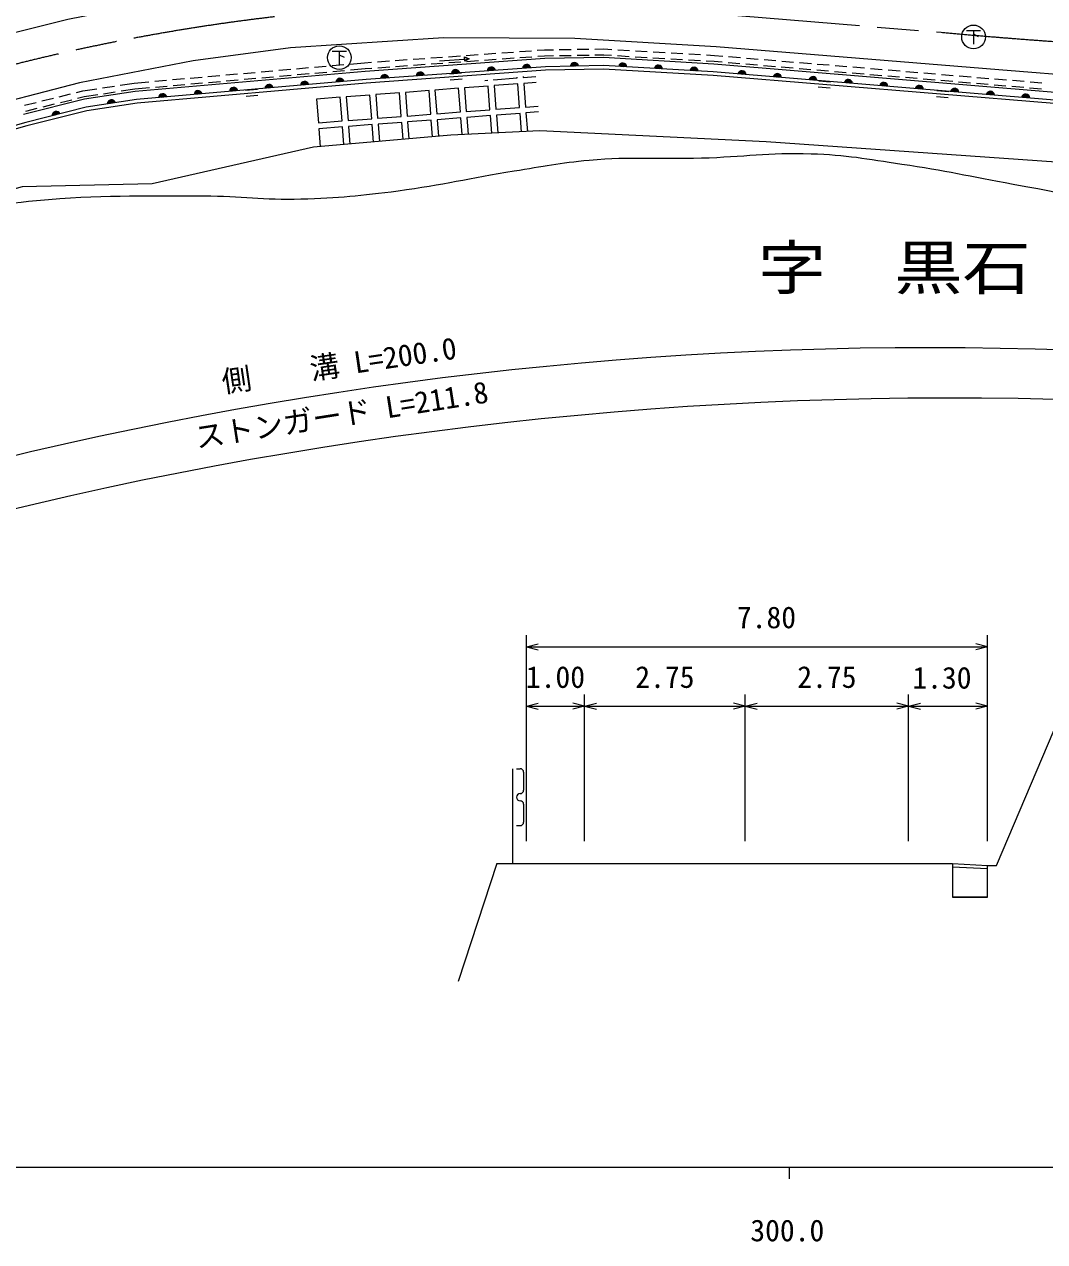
# Model space of a CAD drawing. Units: millimetres, scale not verified. Extents: x 40000 to 680000, y 20000 to 380000.
# Drawn here: x 303547 to 389533, y 198715 to 301320 of the extents above; entities that cross this region are included whole.
import ezdxf
from ezdxf.enums import TextEntityAlignment as Align

# ---------------------------------------------------------------- set-up
doc = ezdxf.new("R2010")
doc.units = ezdxf.units.MM
doc.header["$LTSCALE"] = 1000
doc.linetypes.add('CHAIN', pattern=[18.5, 12, -1.5, 3.5, -1.5])
for name, color, linetype, lineweight in [('M-BGD', 7, 'Continuous', 13), ('M-BGD-EXST', 7, 'Continuous', 13), ('M-BMK', 2, 'CHAIN', 13), ('M-BMK-OTRS', 5, 'Continuous', 13), ('M-STR-HTXT', 7, 'Continuous', 13), ('M-TTL-BAND', 7, 'Continuous', 13)]:
    doc.layers.add(name, color=color, linetype=linetype, lineweight=lineweight)
doc.layers.add('M-BMK-HTXT', color=7, linetype='Continuous')
doc.styles.add('ＭＳ ゴシック', font='')
doc.styles.get('ＭＳ ゴシック').set_extended_font_data('MS Gothic')

msp = doc.modelspace()

# ---------------------------------------------------------------- linework, layer by layer
at = {"layer": 'M-BGD'}
for p, q in [((339296, 298593), (340294, 298665)), ((340792, 298701), (341790, 298772)), ((342288, 298808), (343286, 298880)), ((343785, 298915), (344782, 298987)), ((345281, 299023), (346278, 299095)), ((345312, 298524), (346309, 298595)), ((346777, 299130), (347373, 299173)), ((346808, 298631), (347395, 298673)), ((347373, 299173), (348128, 299185)), ((347395, 298673), (348133, 298685)), ((348628, 299192), (349628, 299208)), ((348633, 298692), (349633, 298708)), ((350128, 299215), (351128, 299231)), ((350133, 298715), (351133, 298731)), ((351628, 299238), (352382, 299250)), ((351633, 298739), (352371, 298750)), ((352371, 298750), (353031, 298711)), ((352382, 299250), (353054, 299211)), ((353530, 298682), (354528, 298623)), ((353553, 299181), (354551, 299123)), ((355027, 298594), (356025, 298535)), ((355050, 299093), (356049, 299035)), ((356548, 299006), (357546, 298947)), ((358045, 298918), (359044, 298859)), ((359543, 298830), (360541, 298771)), ((361040, 298742), (361712, 298702)), ((361712, 298702), (362400, 298645)), ((362899, 298603), (363895, 298520)), ((326493, 297581), (327489, 297669)), ((327987, 297713), (328984, 297800)), ((329482, 297844), (330478, 297932)), ((330976, 297976), (332216, 298085)), ((331026, 297478), (332256, 297586)), ((332216, 298085), (332813, 298128)), ((332256, 297586), (332844, 297629)), ((333312, 298164), (334309, 298235)), ((333342, 297664), (334340, 297736)), ((334808, 298271), (335805, 298343)), ((334838, 297772), (335836, 297843)), ((336304, 298378), (337301, 298450)), ((336335, 297879), (337332, 297951)), ((337800, 298486), (338797, 298557)), ((337831, 297987), (338828, 298058)), ((338535, 298236), (341028, 298417)), ((339327, 298094), (340324, 298166)), ((340640, 298577), (341028, 298417)), ((340668, 298203), (340640, 298577)), ((341028, 298417), (340668, 298203)), ((340823, 298202), (341821, 298273)), ((342319, 298309), (343317, 298381)), ((343815, 298416), (344813, 298488)), ((356525, 298506), (357523, 298447)), ((358022, 298418), (359020, 298360)), ((359519, 298330), (360518, 298272)), ((361017, 298242), (361676, 298204)), ((361676, 298204), (362356, 298147)), ((362854, 298105), (363850, 298022)), ((364349, 297980), (365345, 297896)), ((364393, 298478), (365390, 298394)), ((365843, 297855), (366840, 297771)), ((365888, 298353), (366885, 298269)), ((367338, 297730), (368335, 297646)), ((367383, 298228), (368380, 298144)), ((368833, 297605), (369830, 297521)), ((368878, 298103), (369874, 298019)), ((370373, 297977), (371369, 297894)), ((371867, 297852), (372864, 297769)), ((373362, 297727), (374359, 297644)), ((374857, 297602), (375853, 297519)), ((314539, 296529), (315536, 296617)), ((316034, 296661), (317030, 296748)), ((317528, 296792), (318524, 296880)), ((319022, 296924), (320018, 297011)), ((320516, 297055), (321512, 297143)), ((320566, 296558), (321562, 296645)), ((322011, 297187), (323007, 297274)), ((322060, 296689), (323056, 296777)), ((323505, 297318), (324501, 297406)), ((323555, 296821), (324551, 296908)), ((324999, 297450), (325995, 297537)), ((325049, 296952), (326045, 297040)), ((326543, 297084), (327539, 297171)), ((328037, 297215), (329033, 297303)), ((329531, 297347), (330528, 297434)), ((340399, 297196), (339402, 297125)), ((340435, 296697), (339438, 296626)), ((342365, 296600), (342599, 296618)), ((342599, 296618), (342599, 296623)), ((343097, 296672), (343098, 296656)), ((343098, 296656), (345092, 296808)), ((345092, 296808), (345088, 296867)), ((345585, 296916), (345591, 296846)), ((345591, 296846), (346649, 296927)), ((370328, 297479), (371324, 297396)), ((371490, 296446), (370494, 296529)), ((371823, 297354), (372819, 297271)), ((373317, 297229), (374314, 297146)), ((374812, 297104), (375809, 297021)), ((376307, 296979), (377303, 296895)), ((376352, 297477), (377348, 297393)), ((377802, 296854), (378798, 296770)), ((377846, 297352), (378843, 297268)), ((379296, 296729), (380293, 296645)), ((379341, 297227), (380338, 297143)), ((380791, 296604), (381788, 296520)), ((380836, 297102), (381832, 297018)), ((382331, 296976), (383327, 296893)), ((383826, 296851), (384822, 296768)), ((385320, 296726), (386317, 296643)), ((386815, 296601), (387812, 296518)), ((307934, 295581), (308480, 295716)), ((308480, 295716), (309652, 295895)), ((310146, 295971), (311135, 296122)), ((310225, 295477), (311214, 295628)), ((311629, 296197), (312801, 296376)), ((311708, 295704), (312861, 295880)), ((312801, 296376), (314041, 296485)), ((312861, 295880), (314091, 295988)), ((314589, 296032), (315585, 296119)), ((316083, 296163), (317080, 296251)), ((317578, 296295), (318574, 296382)), ((319072, 296426), (320068, 296514)), ((323183, 295821), (322186, 295734)), ((335159, 295549), (333165, 295397)), ((335311, 293555), (335159, 295549)), ((337652, 295739), (335658, 295587)), ((335658, 295587), (335810, 293593)), ((337804, 293745), (337652, 295739)), ((340145, 295929), (338150, 295777)), ((338150, 295777), (338302, 293783)), ((340297, 293935), (340145, 295929)), ((342637, 296119), (340643, 295967)), ((340643, 295967), (340795, 293973)), ((342789, 294125), (342637, 296119)), ((345130, 296309), (343136, 296157)), ((343136, 296157), (343288, 294163)), ((345282, 294315), (345130, 296309)), ((346687, 296428), (345629, 296347)), ((345629, 296347), (345781, 294353)), ((371449, 295948), (370452, 296030)), ((381456, 295622), (380460, 295705)), ((382286, 296478), (383282, 296395)), ((383781, 296353), (384777, 296270)), ((385276, 296228), (386272, 296145)), ((386770, 296103), (387767, 296020)), ((388265, 295978), (389262, 295895)), ((388310, 296476), (389306, 296393)), ((303565, 294500), (304536, 294740)), ((305021, 294860), (305992, 295100)), ((305125, 294371), (306095, 294611)), ((306477, 295221), (307448, 295461)), ((306581, 294731), (307551, 294971)), ((308037, 295091), (308578, 295225)), ((308578, 295225), (309731, 295402)), ((323226, 295323), (322230, 295236)), ((330174, 295169), (328179, 295017)), ((328179, 295017), (328331, 293023)), ((330326, 293175), (330174, 295169)), ((332666, 295359), (330672, 295207)), ((330672, 295207), (330824, 293213)), ((332818, 293365), (332666, 295359)), ((333165, 295397), (333317, 293403)), ((381415, 295124), (380418, 295206)), ((303668, 294010), (304639, 294250)), ((333317, 293403), (335311, 293555)), ((335810, 293593), (337804, 293745)), ((338302, 293783), (340297, 293935)), ((340795, 293973), (342789, 294125)), ((342827, 293627), (340833, 293475)), ((340833, 293475), (340942, 292047)), ((342940, 292146), (342827, 293627)), ((343288, 294163), (345282, 294315)), ((345320, 293817), (343326, 293665)), ((343326, 293665), (343440, 292171)), ((345438, 292271), (345320, 293817)), ((345781, 294353), (346838, 294434)), ((346876, 293935), (345819, 293855)), ((345819, 293855), (345938, 292296)), ((328331, 293023), (330326, 293175)), ((330364, 292677), (328369, 292525)), ((328369, 292525), (328485, 291005)), ((330478, 291181), (330364, 292677)), ((330824, 293213), (332818, 293365)), ((332856, 292867), (330862, 292715)), ((330862, 292715), (330976, 291225)), ((332968, 291400), (332856, 292867)), ((335349, 293057), (333355, 292905)), ((333355, 292905), (333466, 291444)), ((335459, 291620), (335349, 293057)), ((337842, 293247), (335848, 293095)), ((335848, 293095), (335957, 291663)), ((337949, 291839), (337842, 293247)), ((340335, 293437), (338340, 293285)), ((338340, 293285), (338447, 291883)), ((340443, 292022), (340335, 293437)), ((344726, 230578), (344726, 238578)), ((345026, 238578), (345326, 238578)), ((345626, 238278), (345626, 236778)), ((345626, 235578), (345626, 234078)), ((345026, 233778), (345326, 233778)), ((343362, 230578), (340108, 220647)), ((381773, 230578), (384721, 230422)), ((381773, 230322), (384721, 230166))]:
    msp.add_line(p, q, dxfattribs=at)
for points in [[(430580, 294588), (425945, 291476), (398091, 293916), (390356, 294937), (361606, 297314), (352357, 297852), (347458, 297752), (332342, 296669), (313011, 294985), (308760, 294330), (303682, 293042), (297971, 291449), (291085, 289171), (281583, 285572), (276105, 283326), (237874, 266456), (231347, 262930), (221405, 259345), (220991, 259187)], [(303466, 293754), (308617, 295029), (312885, 295681), (332272, 297387), (347404, 298474), (352367, 298550), (361662, 298004), (390418, 295597), (398111, 294568), (422048, 292483), (425768, 292169), (430036, 294635)], [(425919, 291178), (398058, 293618), (390324, 294638), (361584, 297014), (352351, 297552), (347471, 297452), (332366, 296370), (313047, 294687), (308820, 294036), (303759, 292752), (298058, 291162), (291185, 288888), (281693, 285293), (276223, 283050), (237995, 266181), (231432, 262695), (221490, 259110)], [(433052, 294372), (424538, 287302), (366058, 291423), (346997, 292348), (339477, 291974), (327925, 290956), (314305, 287888), (303351, 287622), (291037, 284126), (261697, 269427), (254150, 266998), (247718, 263855), (234618, 257888), (217831, 254101), (216302, 257947)], [(343362, 230578), (381773, 230578), (381773, 227754), (384712, 227754), (381773, 227754), (384721, 227754), (384721, 230422), (385484, 230422), (392254, 246358)]]:
    msp.add_lwpolyline(points, dxfattribs=at)
for centre, radius, start, end in [((342896, 297371), 354, 12.89755, 175.30273), ((342896, 297371), 283, 15.12159, 173.07869), ((342896, 297371), 212, 18.86792, 169.33236), ((345888, 297585), 354, 12.89755, 175.30273), ((345888, 297585), 283, 15.12159, 173.07869), ((345888, 297585), 212, 18.86792, 169.33236), ((345888, 297585), 142, 26.57965, 161.62063), ((345888, 297585), 100, 36.89731, 151.30297), ((349908, 297748), 354, 9.96773, 172.37291), ((349908, 297748), 283, 12.19177, 170.14887), ((349908, 297748), 212, 15.93809, 166.40254), ((349908, 297748), 142, 23.64982, 158.69081), ((349908, 297748), 100, 33.96749, 148.37315), ((353983, 297703), 354, 5.46312, 167.8683), ((353983, 297703), 283, 7.68716, 165.64426), ((353983, 297703), 212, 11.43349, 161.89793), ((353983, 297703), 142, 19.14522, 154.1862), ((353983, 297703), 100, 29.46288, 143.86854), ((356978, 297529), 354, 5.46312, 167.8683), ((356978, 297529), 283, 7.68716, 165.64426), ((356978, 297529), 212, 11.43349, 161.89793), ((356978, 297529), 142, 19.14522, 154.1862), ((356978, 297529), 100, 29.46288, 143.86854), ((359973, 297354), 354, 5.46312, 167.8683), ((359973, 297354), 283, 7.68716, 165.64426), ((359973, 297354), 212, 11.43349, 161.89793), ((330153, 296424), 354, 13.7745, 176.17967), ((330153, 296424), 283, 15.99853, 173.95564), ((330153, 296424), 212, 19.74486, 170.20931), ((330153, 296424), 142, 27.45659, 162.49758), ((333919, 296727), 354, 12.89755, 175.30273), ((333919, 296727), 283, 15.12159, 173.07869), ((333919, 296727), 212, 18.86792, 169.33236), ((333919, 296727), 142, 26.57965, 161.62063), ((333919, 296727), 100, 36.89731, 151.30297), ((336911, 296942), 354, 12.89755, 175.30273), ((336911, 296942), 283, 15.12159, 173.07869), ((336911, 296942), 212, 18.86792, 169.33236), ((336911, 296942), 142, 26.57965, 161.62063), ((336911, 296942), 100, 36.89731, 151.30297), ((339904, 297156), 354, 12.89755, 175.30273), ((339904, 297156), 283, 15.12159, 173.07869), ((339904, 297156), 212, 18.86792, 169.33236), ((339904, 297156), 142, 26.57965, 161.62063), ((339904, 297156), 100, 36.89731, 151.30297), ((342896, 297371), 142, 26.57965, 161.62063), ((342896, 297371), 100, 36.89731, 151.30297), ((359973, 297354), 142, 19.14522, 154.1862), ((359973, 297354), 100, 29.46288, 143.86854), ((364017, 297060), 354, 4.07138, 166.47656), ((364017, 297060), 283, 6.29542, 164.25252), ((364017, 297060), 212, 10.04175, 160.5062), ((364017, 297060), 142, 17.75348, 152.79447), ((364017, 297060), 100, 28.07114, 142.4768), ((367007, 296813), 354, 4.07138, 166.47656), ((367007, 296813), 283, 6.29542, 164.25252), ((367007, 296813), 212, 10.04175, 160.5062), ((367007, 296813), 142, 17.75348, 152.79447), ((367007, 296813), 100, 28.07114, 142.4768), ((369997, 296565), 354, 4.07138, 166.47656), ((369997, 296565), 283, 6.29542, 164.25252), ((369997, 296565), 212, 10.04175, 160.5062), ((369997, 296565), 142, 17.75348, 152.79447), ((369997, 296565), 100, 28.07114, 142.4768), ((372987, 296318), 354, 4.07138, 166.47656), ((372987, 296318), 283, 6.29542, 164.25252), ((372987, 296318), 212, 10.04175, 160.5062), ((318198, 295383), 354, 13.7745, 176.17967), ((318198, 295383), 283, 15.99853, 173.95564), ((318198, 295383), 212, 19.74486, 170.20931), ((318198, 295383), 142, 27.45659, 162.49758), ((321187, 295643), 354, 13.7745, 176.17967), ((321187, 295643), 283, 15.99853, 173.95564), ((321187, 295643), 212, 19.74486, 170.20931), ((321187, 295643), 142, 27.45659, 162.49758), ((321187, 295643), 100, 37.77425, 152.17992), ((324175, 295903), 354, 13.7745, 176.17967), ((324175, 295903), 283, 15.99853, 173.95564), ((324175, 295903), 212, 19.74486, 170.20931), ((324175, 295903), 142, 27.45659, 162.49758), ((324175, 295903), 100, 37.77425, 152.17992), ((327164, 296163), 354, 13.7745, 176.17967), ((327164, 296163), 283, 15.99853, 173.95564), ((327164, 296163), 212, 19.74486, 170.20931), ((327164, 296163), 142, 27.45659, 162.49758), ((327164, 296163), 100, 37.77425, 152.17992), ((330153, 296424), 100, 37.77425, 152.17992), ((372987, 296318), 142, 17.75348, 152.79447), ((372987, 296318), 100, 28.07114, 142.4768), ((375976, 296071), 354, 4.07138, 166.47656), ((375976, 296071), 283, 6.29542, 164.25252), ((375976, 296071), 212, 10.04175, 160.5062), ((375976, 296071), 142, 17.75348, 152.79447), ((375976, 296071), 100, 28.07114, 142.4768), ((378966, 295824), 354, 4.07138, 166.47656), ((378966, 295824), 283, 6.29542, 164.25252), ((378966, 295824), 212, 10.04175, 160.5062), ((378966, 295824), 142, 17.75348, 152.79447), ((378966, 295824), 100, 28.07114, 142.4768), ((381956, 295577), 354, 4.07138, 166.47656), ((381956, 295577), 283, 6.29542, 164.25252), ((381956, 295577), 212, 10.04175, 160.5062), ((381956, 295577), 142, 17.75348, 152.79447), ((381956, 295577), 100, 28.07114, 142.4768), ((384946, 295330), 354, 4.07138, 166.47656), ((384946, 295330), 283, 6.29542, 164.25252), ((384946, 295330), 212, 10.04175, 160.5062), ((310894, 294604), 354, 17.56022, 179.9654), ((310894, 294604), 283, 19.78426, 177.74136), ((310894, 294604), 212, 23.53058, 173.99503), ((310894, 294604), 142, 31.24231, 166.2833), ((310894, 294604), 100, 41.55998, 155.96564), ((315209, 295122), 354, 13.7745, 176.17967), ((315209, 295122), 283, 15.99853, 173.95564), ((315209, 295122), 212, 19.74486, 170.20931), ((315209, 295122), 142, 27.45659, 162.49758), ((315209, 295122), 100, 37.77425, 152.17992), ((318198, 295383), 100, 37.77425, 152.17992), ((384946, 295330), 142, 17.75348, 152.79447), ((384946, 295330), 100, 28.07114, 142.4768), ((387936, 295082), 354, 4.07138, 166.47656), ((387936, 295082), 283, 6.29542, 164.25252), ((387936, 295082), 212, 10.04175, 160.5062), ((387936, 295082), 142, 17.75348, 152.79447), ((387936, 295082), 100, 28.07114, 142.4768), ((306234, 293633), 354, 23.02928, 185.43446), ((306234, 293633), 283, 25.25332, 183.21042), ((306234, 293633), 212, 28.99965, 179.4641), ((306234, 293633), 142, 36.71138, 171.75237), ((306234, 293633), 100, 47.02904, 161.4347), ((345326, 238278), 300, 0, 90), ((345326, 236178), 300, 90, 270), ((345326, 236778), 300, 270, 0), ((345326, 235578), 300, 0, 90), ((345326, 234078), 300, 270, 0)]:
    msp.add_arc(centre, radius, start, end, dxfattribs=at)
msp.add_open_spline([(289584, 283398), (292270, 284271), (293086, 284489), (295370, 285035), (298907, 285880), (300948, 286133), (304569, 286468), (310056, 286977), (313161, 286844), (318672, 286855), (321871, 286861), (323660, 286503), (326857, 286604), (330068, 286705), (331868, 286870), (335052, 287292), (338895, 287802), (341008, 288351), (344836, 288964), (347293, 289357), (348662, 289654), (351140, 289877), (354826, 290210), (356914, 289950), (360613, 290059), (364220, 290166), (366239, 290536), (369845, 290418), (372850, 290319), (374520, 289991), (377494, 289547), (381173, 288999), (383208, 288529), (386868, 287861), (392748, 286789), (396008, 285990), (401914, 285072), (404759, 284629), (406353, 284337), (409225, 284126), (411534, 283956), (412838, 284147), (415153, 284111), (417930, 284067), (419484, 283978), (422261, 283909), (426020, 283816), (428129, 283895), (431884, 283701), (434593, 283562), (436097, 283307), (438799, 283072), (441877, 282804), (443606, 282701), (446682, 282414), (449976, 282107), (451817, 281894), (455103, 281516), (456521, 281353), (457310, 281219), (458727, 281051), (462273, 280630), (464297, 280670), (467813, 280051), (473929, 278975), (477326, 278175), (483330, 276590), (488754, 275159), (491687, 273980), (497097, 272496), (498532, 272102), (499350, 271931), (500785, 271536), (507473, 269694), (511067, 268139), (517762, 266323), (522681, 264988), (525548, 264658), (530431, 263197), (533951, 262144), (535933, 261572), (539382, 260307), (539967, 260092), (540271, 259912), (540844, 259668), (545443, 257711), (547173, 257370), (552979, 255612)], degree=3, knots=[0, 0, 0, 0, 1, 1, 1, 2, 2, 2, 3, 3, 3, 4, 4, 4, 5, 5, 5, 6, 6, 6, 7, 7, 7, 8, 8, 8, 9, 9, 9, 10, 10, 10, 11, 11, 11, 12, 12, 12, 13, 13, 13, 14, 14, 14, 15, 15, 15, 16, 16, 16, 17, 17, 17, 18, 18, 18, 19, 19, 19, 20, 20, 20, 21, 21, 21, 22, 22, 22, 23, 23, 23, 24, 24, 24, 25, 25, 25, 26, 26, 26, 27, 27, 27, 28, 28, 28, 29, 29, 29, 29], dxfattribs=at)
at = {"layer": 'M-BGD-EXST'}
for p, q in [((382940, 300808), (384140, 300808)), ((383540, 300808), (383540, 299658)), ((383540, 300508), (383940, 300308)), ((329489, 299062), (330689, 299062)), ((330089, 299062), (330089, 297912)), ((330089, 298762), (330489, 298562))]:
    msp.add_line(p, q, dxfattribs=at)
for centre in [(383540, 300258), (330089, 298512)]:
    msp.add_circle(centre, 1000, dxfattribs=at)
at = {"layer": 'M-BMK'}
msp.add_lwpolyline([(360767, 302270), (361969, 302202), (380813, 300651)], dxfattribs=at)
for centre, radius, start, end in [((344326, 132952), 170149, 84.1847, 115.08484), ((422051, 748651), 449895, 264.74074, 268.11952)]:
    msp.add_arc(centre, radius, start, end, dxfattribs=at)
at = {"layer": 'M-BMK-OTRS'}
for points in [[(297424, 299305), (307223, 301769), (316845, 303674), (325117, 304792), (338414, 305649), (349975, 305627), (362151, 304968), (386100, 302959), (393702, 302383), (407361, 301742), (418791, 301196), (426853, 300721), (432111, 300310)], [(431755, 295770), (426475, 295941), (418535, 296074), (407095, 296250), (399733, 296519), (393349, 296875), (385658, 297482), (361843, 299438), (349943, 300124), (338867, 300182), (325975, 299341), (317770, 298242), (308185, 296386), (298653, 293908)]]:
    msp.add_lwpolyline(points, dxfattribs=at)
at = {"layer": 'M-STR-HTXT'}
for p, q in [((345856, 232475), (345856, 249841)), ((384721, 232475), (384721, 249841)), ((345856, 248841), (346856, 249091)), ((345856, 248841), (384721, 248841)), ((345856, 248841), (346856, 248591)), ((384721, 248841), (383721, 249091)), ((384721, 248841), (383721, 248591)), ((350758, 232475), (350758, 244841)), ((364303, 232475), (364303, 244841)), ((378062, 232475), (378062, 244841)), ((345856, 243841), (346856, 244091)), ((345856, 243841), (350758, 243841)), ((345856, 243841), (346856, 243591)), ((350758, 243841), (349758, 244091)), ((350758, 243841), (349758, 243591)), ((350758, 243841), (351758, 244091)), ((350758, 243841), (364303, 243841)), ((350758, 243841), (351758, 243591)), ((364303, 243841), (363303, 244091)), ((364303, 243841), (363303, 243591)), ((364303, 243841), (365303, 244091)), ((364303, 243841), (378062, 243841)), ((364303, 243841), (365303, 243591)), ((378062, 243841), (377062, 244091)), ((378062, 243841), (377062, 243591)), ((378062, 243841), (379062, 244091)), ((378062, 243841), (384721, 243841)), ((378062, 243841), (379062, 243591)), ((384721, 243841), (383721, 244091)), ((384721, 243841), (383721, 243591))]:
    msp.add_line(p, q, dxfattribs=at)
for centre, radius, start, end in [((379736, -56043), 330105, 82.2716, 115.04013), ((381506, -66843), 336667, 82.65434, 116.44086)]:
    msp.add_arc(centre, radius, start, end, dxfattribs=at)
at = {"layer": 'M-TTL-BAND'}
for p, q in [((40000, 205000), (579000, 205000)), ((368000, 205000), (368000, 204000))]:
    msp.add_line(p, q, dxfattribs=at)

# ---------------------------------------------------------------- texts
at = {"layer": 'M-BGD', "style": 'ＭＳ ゴシック'}
for s, p in [('7.80', (366090, 249869)), ('1.00', (348307, 244841)), ('2.75', (357530, 244841)), ('2.75', (371182, 244841)), ('1.30', (380877, 244783))]:
    msp.add_text(s, height=1833, dxfattribs=at).set_placement(p, align=Align.BOTTOM_CENTER)
at = {"layer": 'M-BMK-HTXT', "style": 'ＭＳ ゴシック', "width": 1.15}
msp.add_text('字\u3000黒石', height=3666, dxfattribs=at).set_placement((376859, 277874), align=Align.BOTTOM_CENTER)
at = {"layer": 'M-STR-HTXT', "style": 'ＭＳ ゴシック'}
for s, rotation, p in [('側\u3000\u3000溝 L=200.0', 8.35, (330288, 271168)), ('ストンガード L=211.8', 8.915, (330505, 266982))]:
    msp.add_text(s, height=1833, rotation=rotation, dxfattribs=at).set_placement(p, align=Align.BOTTOM_CENTER)
at = {"layer": 'M-TTL-BAND', "style": 'ＭＳ ゴシック'}
msp.add_text('300.0', height=1833, dxfattribs=at).set_placement((367844, 198195), align=Align.BOTTOM_CENTER)

doc.saveas('drawing.dxf')
